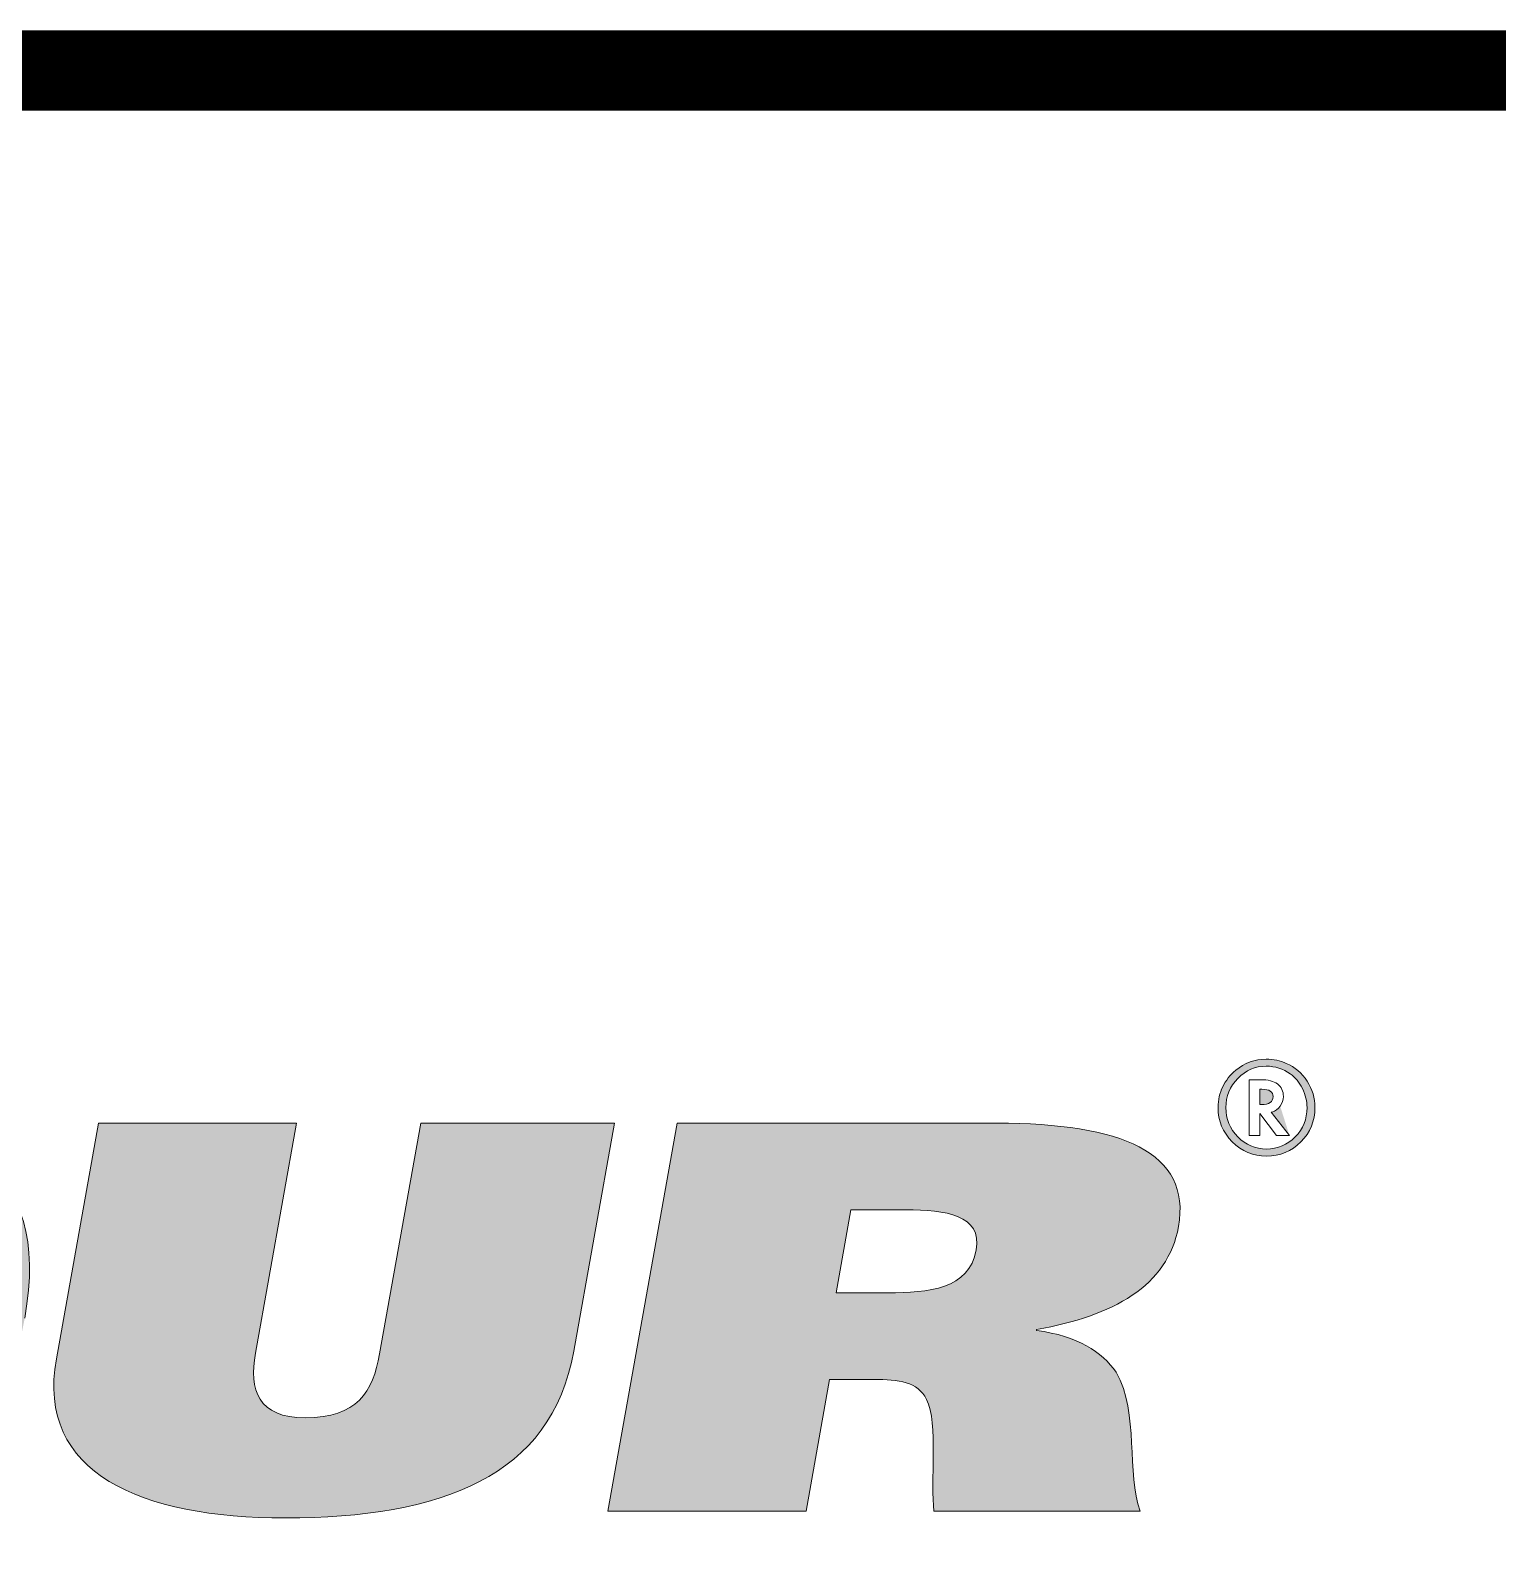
# Model space of a CAD drawing. Header units: millimetres. Extents: x 3383 to 4292, y 1469 to 1637.
# Drawn here: x 3482.18119 to 3482.20859, y 1569.09973 to 1569.128 of the extents above; entities that cross this region are included whole.
import ezdxf

# ---------------------------------------------------------------- set-up
doc = ezdxf.new("R2010")
doc.units = ezdxf.units.MM
doc.header["$LTSCALE"] = 0.0035
doc.layers.get('0').update_dxf_attribs({"lineweight": 5})
doc.layers.add('SELLO', color=3, linetype='Continuous')

# ---------------------------------------------------------------- blocks, each defined once
blk = doc.blocks.new('LOGO PLADUR')
at = {"true_color": 0x1a472b}
h = blk.add_hatch(color=109, dxfattribs=at)
edge = h.paths.add_edge_path()
edge.add_spline(control_points=[(165.45, 18.439), (165.918, 18.911), (166.157, 19.481), (166.157, 20.154)], knot_values=[0, 0, 0, 0, 1, 1, 1, 1], degree=3, periodic=0)
edge.add_spline(control_points=[(166.157, 20.154), (166.157, 20.622), (166.025, 21.061), (165.761, 21.469)], knot_values=[9, 9, 9, 9, 10, 10, 10, 10], degree=3, periodic=0)
edge.add_spline(control_points=[(165.761, 21.469), (165.497, 21.874), (165.152, 22.168), (164.726, 22.355)], knot_values=[8, 8, 8, 8, 9, 9, 9, 9], degree=3, periodic=0)
edge.add_spline(control_points=[(164.726, 22.355), (164.424, 22.496), (164.088, 22.565), (163.713, 22.565)], knot_values=[7, 7, 7, 7, 8, 8, 8, 8], degree=3, periodic=0)
edge.add_spline(control_points=[(163.713, 22.565), (163.151, 22.565), (162.645, 22.381), (162.198, 22.01)], knot_values=[6, 6, 6, 6, 7, 7, 7, 7], degree=3, periodic=0)
edge.add_spline(control_points=[(162.198, 22.01), (161.921, 21.785), (161.703, 21.504), (161.55, 21.18)], knot_values=[5, 5, 5, 5, 6, 6, 6, 6], degree=3, periodic=0)
edge.add_spline(control_points=[(161.55, 21.18), (161.397, 20.874), (161.32, 20.532), (161.32, 20.158)], knot_values=[4, 4, 4, 4, 5, 5, 5, 5], degree=3, periodic=0)
edge.add_spline(control_points=[(161.32, 20.158), (161.32, 19.485), (161.555, 18.911), (162.027, 18.443)], knot_values=[3, 3, 3, 3, 4, 4, 4, 4], degree=3, periodic=0)
edge.add_spline(control_points=[(162.027, 18.443), (162.499, 17.965), (163.075, 17.732), (163.738, 17.732)], knot_values=[2, 2, 2, 2, 3, 3, 3, 3], degree=3, periodic=0)
edge.add_spline(control_points=[(163.738, 17.732), (164.407, 17.732), (164.977, 17.965), (165.45, 18.439)], knot_values=[1, 1, 1, 1, 2, 2, 2, 2], degree=3, periodic=0)
edge = h.paths.add_edge_path(flags=16)
edge.add_spline(control_points=[(164.922, 21.836), (164.564, 22.087), (164.164, 22.215), (163.721, 22.215)], knot_values=[8, 8, 8, 8, 9, 9, 9, 9], degree=3, periodic=0)
edge.add_spline(control_points=[(163.721, 22.215), (163.172, 22.215), (162.7, 22.01), (162.304, 21.606)], knot_values=[0, 0, 0, 0, 1, 1, 1, 1], degree=3, periodic=0)
edge.add_spline(control_points=[(162.304, 21.606), (161.908, 21.197), (161.708, 20.716), (161.708, 20.154)], knot_values=[1, 1, 1, 1, 2, 2, 2, 2], degree=3, periodic=0)
edge.add_spline(control_points=[(161.708, 20.154), (161.708, 19.583), (161.908, 19.094), (162.304, 18.689)], knot_values=[2, 2, 2, 2, 3, 3, 3, 3], degree=3, periodic=0)
edge.add_spline(control_points=[(162.304, 18.689), (162.7, 18.281), (163.176, 18.081), (163.738, 18.081)], knot_values=[3, 3, 3, 3, 4, 4, 4, 4], degree=3, periodic=0)
edge.add_spline(control_points=[(163.738, 18.081), (164.296, 18.081), (164.773, 18.281), (165.173, 18.686)], knot_values=[4, 4, 4, 4, 5, 5, 5, 5], degree=3, periodic=0)
edge.add_spline(control_points=[(165.173, 18.686), (165.565, 19.09), (165.761, 19.579), (165.761, 20.154)], knot_values=[5, 5, 5, 5, 6, 6, 6, 6], degree=3, periodic=0)
edge.add_spline(control_points=[(165.761, 20.154), (165.761, 20.46), (165.684, 20.776), (165.531, 21.103)], knot_values=[6, 6, 6, 6, 7, 7, 7, 7], degree=3, periodic=0)
edge.add_spline(control_points=[(165.531, 21.103), (165.378, 21.41), (165.173, 21.652), (164.922, 21.836)], knot_values=[7, 7, 7, 7, 8, 8, 8, 8], degree=3, periodic=0)
edge = h.paths.add_edge_path(flags=0)
edge.add_spline(control_points=[(163.977, 19.92), (163.977, 19.92), (164.884, 18.753), (164.884, 18.753)], knot_values=[0, 0, 0, 0, 1, 1, 1, 1], degree=3, periodic=0)
edge.add_spline(control_points=[(164.419, 20.218), (164.314, 20.073), (164.178, 19.979), (164.011, 19.928)], knot_values=[10, 10, 10, 10, 11, 11, 11, 11], degree=3, periodic=0)
edge.add_spline(control_points=[(164.011, 19.928), (164.011, 19.928), (163.977, 19.92), (163.977, 19.92)], knot_values=[11, 11, 11, 11, 12, 12, 12, 12], degree=3, periodic=0)
edge = h.paths.add_edge_path(flags=0)
edge.add_spline(control_points=[(164.062, 20.699), (164.062, 20.435), (163.871, 20.303), (163.492, 20.303)], knot_values=[1, 1, 1, 1, 2, 2, 2, 2], degree=3, periodic=0)
edge.add_spline(control_points=[(163.398, 20.303), (163.398, 20.303), (163.398, 21.065), (163.398, 21.065)], knot_values=[4, 4, 4, 4, 5, 5, 5, 5], degree=3, periodic=0)
edge.add_spline(control_points=[(163.509, 21.065), (163.879, 21.065), (164.062, 20.942), (164.062, 20.699)], knot_values=[2, 2, 2, 2, 3, 3, 3, 3], degree=3, periodic=0)
at = {"true_color": 0xbad405}
h = blk.add_hatch(color=52, dxfattribs=at)
edge = h.paths.add_edge_path()
edge.add_spline(control_points=[(101.745, 9.63), (103.145, 17.484), (98.275, 19.37), (90.893, 19.37)], knot_values=[2, 2, 2, 2, 3, 3, 3, 3], degree=3, periodic=0)
edge.add_spline(control_points=[(90.893, 19.37), (90.893, 19.37), (76.386, 19.37), (76.386, 19.37)], knot_values=[1, 1, 1, 1, 2, 2, 2, 2], degree=3, periodic=0)
edge.add_spline(control_points=[(76.386, 19.37), (76.386, 19.37), (72.931, 0), (72.931, 0)], knot_values=[0, 0, 0, 0, 1, 1, 1, 1], degree=3, periodic=0)
edge.add_spline(control_points=[(72.931, 0), (72.931, 0), (87.031, 0), (87.031, 0)], knot_values=[4, 4, 4, 4, 5, 5, 5, 5], degree=3, periodic=0)
edge.add_spline(control_points=[(87.031, 0), (94.413, 0), (100.437, 2.303), (101.745, 9.63)], knot_values=[3, 3, 3, 3, 4, 4, 4, 4], degree=3, periodic=0)
edge = h.paths.add_edge_path(flags=16)
edge.add_spline(control_points=[(87.913, 14.875), (91.455, 14.875), (92.034, 13.155), (91.442, 9.826)], knot_values=[3, 3, 3, 3, 4, 4, 4, 4], degree=3, periodic=0)
edge.add_spline(control_points=[(91.442, 9.826), (90.868, 6.607), (89.739, 4.828), (86.159, 4.828)], knot_values=[2, 2, 2, 2, 3, 3, 3, 3], degree=3, periodic=0)
edge.add_spline(control_points=[(86.159, 4.828), (86.159, 4.828), (83.685, 4.828), (83.685, 4.828)], knot_values=[1, 1, 1, 1, 2, 2, 2, 2], degree=3, periodic=0)
edge.add_spline(control_points=[(83.685, 4.828), (83.685, 4.828), (85.477, 14.875), (85.477, 14.875)], knot_values=[0, 0, 0, 0, 1, 1, 1, 1], degree=3, periodic=0)
edge.add_spline(control_points=[(85.477, 14.875), (85.477, 14.875), (87.913, 14.875), (87.913, 14.875)], knot_values=[4, 4, 4, 4, 5, 5, 5, 5], degree=3, periodic=0)
h = blk.add_hatch(color=52, dxfattribs=at)
edge = h.paths.add_edge_path()
edge.add_spline(control_points=[(113.265, 7.884), (113.265, 7.884), (115.313, 19.37), (115.313, 19.37)], knot_values=[0, 0, 0, 0, 1, 1, 1, 1], degree=3, periodic=0)
edge.add_spline(control_points=[(115.313, 19.37), (115.313, 19.37), (105.422, 19.37), (105.422, 19.37)], knot_values=[9, 9, 9, 9, 10, 10, 10, 10], degree=3, periodic=0)
edge.add_spline(control_points=[(105.422, 19.37), (105.422, 19.37), (103.324, 7.603), (103.324, 7.603)], knot_values=[8, 8, 8, 8, 9, 9, 9, 9], degree=3, periodic=0)
edge.add_spline(control_points=[(103.324, 7.603), (102.302, 1.886), (107.555, -0.332), (114.755, -0.332)], knot_values=[7, 7, 7, 7, 8, 8, 8, 8], degree=3, periodic=0)
edge.add_spline(control_points=[(114.755, -0.332), (122.542, -0.332), (128.037, 1.72), (129.157, 7.995)], knot_values=[6, 6, 6, 6, 7, 7, 7, 7], degree=3, periodic=0)
edge.add_spline(control_points=[(129.157, 7.995), (129.157, 7.995), (131.188, 19.37), (131.188, 19.37)], knot_values=[5, 5, 5, 5, 6, 6, 6, 6], degree=3, periodic=0)
edge.add_spline(control_points=[(131.188, 19.37), (131.188, 19.37), (121.515, 19.37), (121.515, 19.37)], knot_values=[4, 4, 4, 4, 5, 5, 5, 5], degree=3, periodic=0)
edge.add_spline(control_points=[(121.515, 19.37), (121.515, 19.37), (119.463, 7.855), (119.463, 7.855)], knot_values=[3, 3, 3, 3, 4, 4, 4, 4], degree=3, periodic=0)
edge.add_spline(control_points=[(119.463, 7.855), (119.127, 5.968), (118.339, 4.662), (115.755, 4.662)], knot_values=[2, 2, 2, 2, 3, 3, 3, 3], degree=3, periodic=0)
edge.add_spline(control_points=[(115.755, 4.662), (113.392, 4.662), (112.937, 6.05), (113.265, 7.884)], knot_values=[1, 1, 1, 1, 2, 2, 2, 2], degree=3, periodic=0)
h = blk.add_hatch(color=52, dxfattribs=at)
edge = h.paths.add_edge_path()
edge.add_spline(control_points=[(152.261, 9.076), (156.072, 9.741), (158.813, 11.239), (159.341, 14.211)], knot_values=[3, 3, 3, 3, 4, 4, 4, 4], degree=3, periodic=0)
edge.add_spline(control_points=[(159.341, 14.211), (160.005, 17.928), (156.463, 19.37), (150.294, 19.37)], knot_values=[2, 2, 2, 2, 3, 3, 3, 3], degree=3, periodic=0)
edge.add_spline(control_points=[(150.294, 19.37), (150.294, 19.37), (134.313, 19.37), (134.313, 19.37)], knot_values=[1, 1, 1, 1, 2, 2, 2, 2], degree=3, periodic=0)
edge.add_spline(control_points=[(134.313, 19.37), (134.313, 19.37), (130.856, 0), (130.856, 0)], knot_values=[0, 0, 0, 0, 1, 1, 1, 1], degree=3, periodic=0)
edge.add_spline(control_points=[(130.856, 0), (130.856, 0), (140.749, 0), (140.749, 0)], knot_values=[12, 12, 12, 12, 13, 13, 13, 13], degree=3, periodic=0)
edge.add_spline(control_points=[(140.749, 0), (140.749, 0), (141.925, 6.577), (141.925, 6.577)], knot_values=[11, 11, 11, 11, 12, 12, 12, 12], degree=3, periodic=0)
edge.add_spline(control_points=[(141.925, 6.577), (141.925, 6.577), (144.138, 6.577), (144.138, 6.577)], knot_values=[10, 10, 10, 10, 11, 11, 11, 11], degree=3, periodic=0)
edge.add_spline(control_points=[(144.138, 6.577), (145.356, 6.577), (146.334, 6.466), (146.764, 5.578)], knot_values=[9, 9, 9, 9, 10, 10, 10, 10], degree=3, periodic=0)
edge.add_spline(control_points=[(146.764, 5.578), (147.37, 4.415), (146.94, 1.388), (147.135, 0)], knot_values=[8, 8, 8, 8, 9, 9, 9, 9], degree=3, periodic=0)
edge.add_spline(control_points=[(147.135, 0), (147.135, 0), (157.433, 0), (157.433, 0)], knot_values=[7, 7, 7, 7, 8, 8, 8, 8], degree=3, periodic=0)
edge.add_spline(control_points=[(157.433, 0), (156.74, 1.886), (157.382, 4.883), (156.238, 6.939)], knot_values=[6, 6, 6, 6, 7, 7, 7, 7], degree=3, periodic=0)
edge.add_spline(control_points=[(156.238, 6.939), (155.496, 7.966), (154.343, 8.745), (152.252, 9.021)], knot_values=[5, 5, 5, 5, 6, 6, 6, 6], degree=3, periodic=0)
edge.add_spline(control_points=[(152.252, 9.021), (152.252, 9.021), (152.261, 9.076), (152.261, 9.076)], knot_values=[4.00001, 4.00001, 4.00001, 4.00001, 4.99999, 4.99999, 4.99999, 4.99999], degree=3, periodic=0)
edge = h.paths.add_edge_path(flags=16)
edge.add_spline(control_points=[(142.253, 10.907), (142.253, 10.907), (142.988, 15.041), (142.988, 15.041)], knot_values=[0, 0, 0, 0, 1, 1, 1, 1], degree=3, periodic=0)
edge.add_spline(control_points=[(142.988, 15.041), (142.988, 15.041), (145.722, 15.041), (145.722, 15.041)], knot_values=[4, 4, 4, 4, 5, 5, 5, 5], degree=3, periodic=0)
edge.add_spline(control_points=[(145.722, 15.041), (147.715, 15.041), (149.554, 14.794), (149.243, 13.045)], knot_values=[3, 3, 3, 3, 4, 4, 4, 4], degree=3, periodic=0)
edge.add_spline(control_points=[(149.243, 13.045), (148.89, 11.073), (146.867, 10.907), (144.836, 10.907)], knot_values=[2, 2, 2, 2, 3, 3, 3, 3], degree=3, periodic=0)
edge.add_spline(control_points=[(144.836, 10.907), (144.836, 10.907), (142.253, 10.907), (142.253, 10.907)], knot_values=[1, 1, 1, 1, 2, 2, 2, 2], degree=3, periodic=0)
at = {"color": 109, "true_color": 0x1a472b}
for points in [[(161.55, 21.18), (161.703, 21.504), (161.921, 21.785), (162.198, 22.01)], [(163.721, 22.215), (163.172, 22.215), (162.7, 22.01), (162.304, 21.606)], [(164.922, 21.836), (164.564, 22.087), (164.164, 22.215), (163.721, 22.215)], [(164.726, 22.355), (165.152, 22.168), (165.497, 21.874), (165.761, 21.469)], [(162.87, 18.753), (162.87, 18.753), (162.87, 21.542), (162.87, 21.542)], [(162.87, 21.542), (162.87, 21.542), (163.428, 21.542), (163.428, 21.542)], [(163.428, 21.542), (163.815, 21.542), (164.1, 21.469), (164.279, 21.333)], [(165.531, 21.103), (165.378, 21.41), (165.173, 21.652), (164.922, 21.836)], [(165.761, 21.469), (166.025, 21.061), (166.157, 20.622), (166.157, 20.154)], [(163.509, 21.065), (163.509, 21.065), (163.398, 21.065), (163.398, 21.065)], [(163.398, 21.065), (163.398, 21.065), (163.398, 20.303), (163.398, 20.303)], [(163.398, 20.303), (163.398, 20.303), (163.492, 20.303), (163.492, 20.303)], [(164.233, 18.753), (164.233, 18.753), (163.402, 19.856), (163.402, 19.856)], [(163.402, 19.856), (163.402, 19.856), (163.402, 18.753), (163.402, 18.753)], [(164.011, 19.928), (164.011, 19.928), (163.977, 19.92), (163.977, 19.92)], [(163.977, 19.92), (163.977, 19.92), (164.884, 18.753), (164.884, 18.753)], [(164.419, 20.218), (164.314, 20.073), (164.178, 19.979), (164.011, 19.928)], [(166.157, 20.154), (166.157, 19.481), (165.918, 18.911), (165.45, 18.439)], [(163.402, 18.753), (163.402, 18.753), (162.87, 18.753), (162.87, 18.753)], [(164.884, 18.753), (164.884, 18.753), (164.233, 18.753), (164.233, 18.753)]]:
    blk.add_open_spline(points, degree=3, dxfattribs=at)
for points, knots in [([(162.198, 22.01), (162.645, 22.381), (163.151, 22.565), (163.713, 22.565), (164.088, 22.565), (164.424, 22.496), (164.726, 22.355)], [6, 6, 6, 6, 7, 7, 7, 8, 8, 8, 8]), ([(162.027, 18.443), (161.555, 18.911), (161.32, 19.485), (161.32, 20.158), (161.32, 20.532), (161.397, 20.874), (161.55, 21.18)], [3, 3, 3, 3, 4, 4, 4, 5, 5, 5, 5]), ([(162.304, 21.606), (161.908, 21.197), (161.708, 20.716), (161.708, 20.154), (161.708, 19.583), (161.908, 19.094), (162.304, 18.689)], [1, 1, 1, 1, 2, 2, 2, 3, 3, 3, 3]), ([(164.279, 21.333), (164.479, 21.172), (164.581, 20.963), (164.581, 20.703), (164.581, 20.529), (164.526, 20.367), (164.419, 20.218)], [8, 8, 8, 8, 9, 9, 9, 10, 10, 10, 10]), ([(163.492, 20.303), (163.871, 20.303), (164.062, 20.435), (164.062, 20.699), (164.062, 20.942), (163.879, 21.065), (163.509, 21.065)], [1, 1, 1, 1, 2, 2, 2, 3, 3, 3, 3]), ([(165.173, 18.686), (165.565, 19.09), (165.761, 19.579), (165.761, 20.154), (165.761, 20.46), (165.684, 20.776), (165.531, 21.103)], [5, 5, 5, 5, 6, 6, 6, 7, 7, 7, 7]), ([(165.45, 18.439), (164.977, 17.965), (164.407, 17.732), (163.738, 17.732), (163.075, 17.732), (162.499, 17.965), (162.027, 18.443)], [1, 1, 1, 1, 2, 2, 2, 3, 3, 3, 3]), ([(162.304, 18.689), (162.7, 18.281), (163.176, 18.081), (163.738, 18.081), (164.296, 18.081), (164.773, 18.281), (165.173, 18.686)], [3, 3, 3, 3, 4, 4, 4, 5, 5, 5, 5])]:
    blk.add_open_spline(points, degree=3, knots=knots, dxfattribs=at)
at = {"color": 52, "true_color": 0xbad405}
for points in [[(90.893, 19.37), (98.275, 19.37), (103.145, 17.484), (101.745, 9.63)], [(103.324, 7.603), (103.324, 7.603), (105.422, 19.37), (105.422, 19.37)], [(105.422, 19.37), (105.422, 19.37), (115.313, 19.37), (115.313, 19.37)], [(115.313, 19.37), (115.313, 19.37), (113.265, 7.884), (113.265, 7.884)], [(119.463, 7.855), (119.463, 7.855), (121.515, 19.37), (121.515, 19.37)], [(121.515, 19.37), (121.515, 19.37), (131.188, 19.37), (131.188, 19.37)], [(131.188, 19.37), (131.188, 19.37), (129.157, 7.995), (129.157, 7.995)], [(130.856, 0), (130.856, 0), (134.313, 19.37), (134.313, 19.37)], [(134.313, 19.37), (134.313, 19.37), (150.294, 19.37), (150.294, 19.37)], [(150.294, 19.37), (156.463, 19.37), (160.005, 17.928), (159.341, 14.211)], [(142.988, 15.041), (142.988, 15.041), (142.253, 10.907), (142.253, 10.907)], [(145.722, 15.041), (145.722, 15.041), (142.988, 15.041), (142.988, 15.041)], [(149.243, 13.045), (149.554, 14.794), (147.715, 15.041), (145.722, 15.041)], [(159.341, 14.211), (158.813, 11.239), (156.072, 9.741), (152.261, 9.076)], [(144.836, 10.907), (146.867, 10.907), (148.89, 11.073), (149.243, 13.045)], [(142.253, 10.907), (142.253, 10.907), (144.836, 10.907), (144.836, 10.907)], [(152.261, 9.076), (152.261, 9.076), (152.252, 9.021), (152.252, 9.021)], [(152.252, 9.021), (154.343, 8.745), (155.496, 7.966), (156.238, 6.939)], [(156.238, 6.939), (157.382, 4.883), (156.74, 1.886), (157.433, 0)], [(141.925, 6.577), (141.925, 6.577), (140.749, 0), (140.749, 0)], [(144.138, 6.577), (144.138, 6.577), (141.925, 6.577), (141.925, 6.577)], [(146.764, 5.578), (146.334, 6.466), (145.356, 6.577), (144.138, 6.577)], [(147.135, 0), (146.94, 1.388), (147.37, 4.415), (146.764, 5.578)], [(140.749, 0), (140.749, 0), (130.856, 0), (130.856, 0)], [(157.433, 0), (157.433, 0), (147.135, 0), (147.135, 0)]]:
    blk.add_open_spline(points, degree=3, dxfattribs=at)
for points, knots in [([(129.157, 7.995), (128.037, 1.72), (122.542, -0.332), (114.755, -0.332), (107.555, -0.332), (102.302, 1.886), (103.324, 7.603)], [6, 6, 6, 6, 7, 7, 7, 8, 8, 8, 8]), ([(113.265, 7.884), (112.937, 6.05), (113.392, 4.662), (115.755, 4.662), (118.339, 4.662), (119.127, 5.968), (119.463, 7.855)], [1, 1, 1, 1, 2, 2, 2, 3, 3, 3, 3])]:
    blk.add_open_spline(points, degree=3, knots=knots, dxfattribs=at)

msp = doc.modelspace()

# ---------------------------------------------------------------- linework, layer by layer
at = {"layer": 'SELLO', "const_width": 0.0015, "flags": 128}
msp.add_lwpolyline([(3482.136169, 1569.089753), (3482.686169, 1569.089753), (3482.686169, 1569.127253), (3482.136169, 1569.127253)], close=True, dxfattribs=at)

# ---------------------------------------------------------------- block references
at = {"color": 52, "true_color": 0xbad405, "xscale": 0.00037401352995046, "yscale": 0.0003740135299502326, "zscale": 0.0003740135299503313}
msp.add_blockref('LOGO PLADUR', (3482.143036, 1569.100354), dxfattribs=at)

doc.saveas('drawing.dxf')
